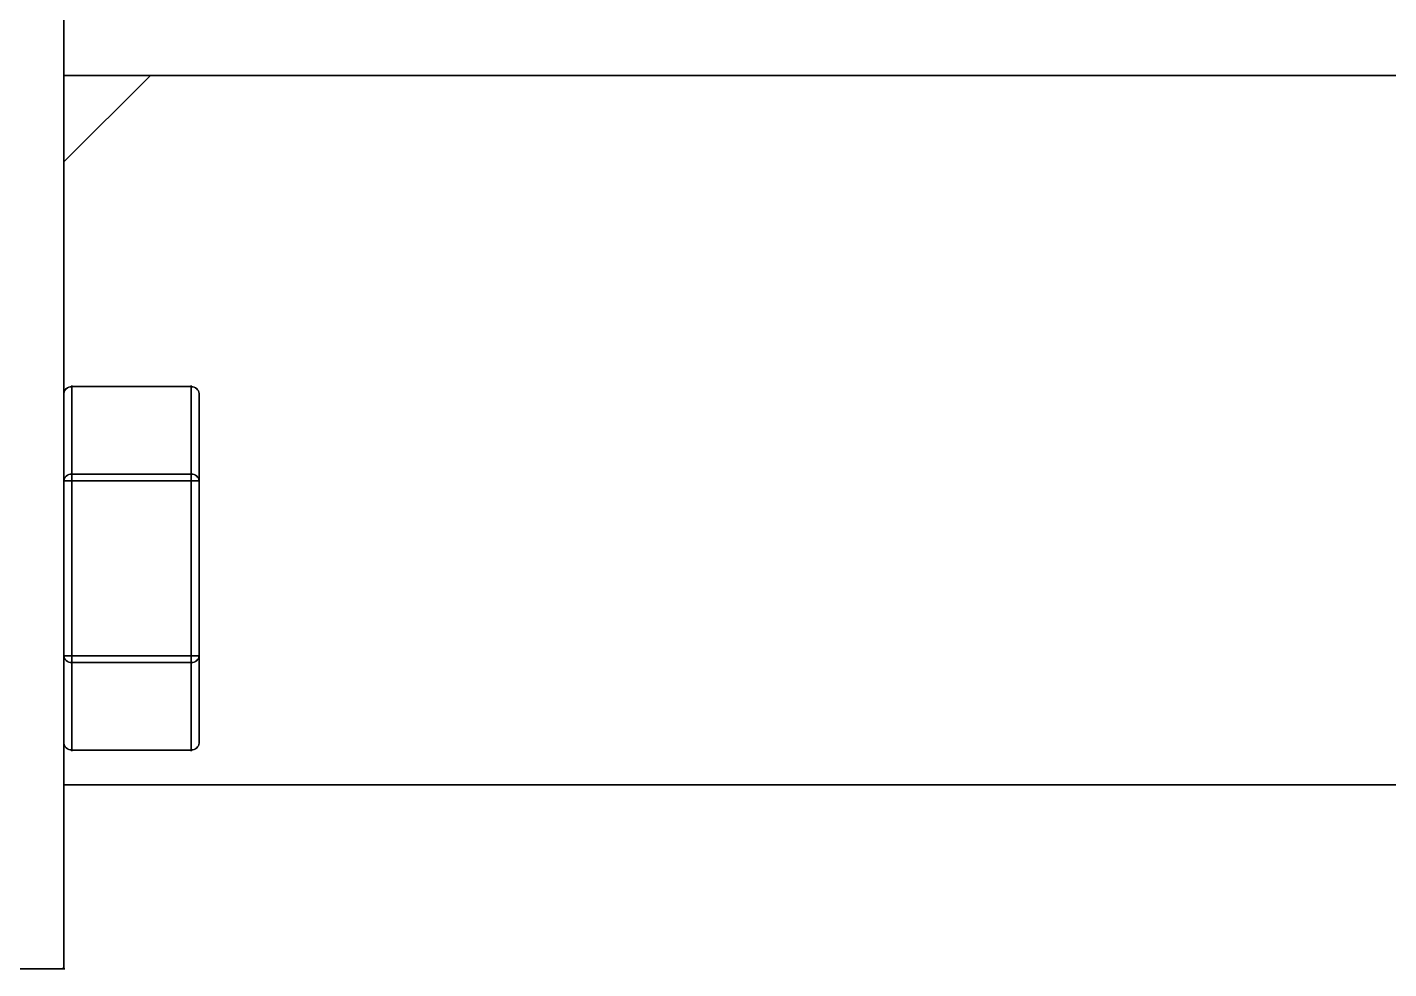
# Model space of a CAD drawing. Header units: millimetres. Extents: x -322799 to 170759, y -1515545 to 988982.
# Drawn here: x -12025 to -11899.2, y -87 to 0 of the extents above; entities that cross this region are included whole.
import ezdxf

# ---------------------------------------------------------------- set-up
doc = ezdxf.new("R2010")
doc.units = ezdxf.units.MM
doc.header["$MEASUREMENT"] = 0

msp = doc.modelspace()

# ---------------------------------------------------------------- linework, layer by layer
for p, q in [((-12021.63, -70, 5826.65), (-12021.63, 70, 5826.65)), ((-12021.63, 70, 5426.65), (-12021.63, -70, 5426.65)), ((-12021.63, -70, 5826.65), (-12021.63, 70, 5826.65)), ((-12021.63, 70, 5426.65), (-12021.63, -70, 5426.65)), ((-12021.63, 4.45, 5791.65), (-12021.63, -4.45, 5791.65)), ((-12021.63, 4.45, 5791.65), (-12021.63, -4.45, 5791.65)), ((-12021.63, -4.45, 5551.65), (-12021.63, 4.45, 5551.65)), ((-12021.63, -4.45, 5551.65), (-12021.63, 4.45, 5551.65)), ((-12021.63, -4.45, 5791.65), (-12021.63, -4.45, 5810.65)), ((-12021.63, -4.45, 5810.65), (-11521.63, -4.45, 5810.65)), ((-12013.63, -4.45, 5791.65), (-12021.63, -4.45, 5791.65)), ((-11521.63, -4.45, 5442.65), (-12021.63, -4.45, 5442.65)), ((-12021.63, -4.45, 5551.65), (-12013.63, -4.45, 5551.65)), ((-12021.63, -4.45, 5442.65), (-12021.63, -4.45, 5551.65)), ((-12021.63, -4.45, 5810.65), (-12021.63, -70, 5810.65)), ((-11521.63, -4.45, 5810.65), (-12021.63, -4.45, 5810.65)), ((-12021.63, -4.45, 5442.65), (-11521.63, -4.45, 5442.65)), ((-12021.63, -70, 5442.65), (-12021.63, -4.45, 5442.65)), ((-12013.63, -4.45, 5551.65), (-12021.63, -12.45, 5551.65)), ((-12021.63, -12.45, 5791.65), (-12013.63, -4.45, 5791.65)), ((-12021.63, -4.45, 5791.65), (-12021.63, -4.45, 5810.65)), ((-12021.63, -4.45, 5810.65), (-12021.63, -70, 5810.65)), ((-12021.63, -4.45, 5791.65), (-12021.63, -12.45, 5791.65)), ((-12021.63, -12.45, 5551.65), (-12021.63, -4.45, 5551.65)), ((-12013.63, -4.45, 5791.65), (-12021.63, -4.45, 5791.65)), ((-12021.63, -4.45, 5791.65), (-12021.63, -12.45, 5791.65)), ((-12021.63, -12.45, 5791.65), (-12013.63, -4.45, 5791.65)), ((-12013.63, -4.45, 5551.65), (-12021.63, -4.45, 5551.65)), ((-12021.63, -4.45, 5551.65), (-12021.63, -12.45, 5551.65)), ((-12021.63, -12.45, 5551.65), (-12013.63, -4.45, 5551.65)), ((-12021.63, -4.45, 5442.65), (-12021.63, -4.45, 5551.65)), ((-12021.63, -70, 5442.65), (-12021.63, -4.45, 5442.65)), ((-12013.63, -4.45, 5551.65), (-12013.63, -4.45, 5791.65)), ((-12013.63, -4.45, 5791.65), (-12013.63, -4.45, 5551.65)), ((-12021.63, -12.45, 5551.65), (-12021.63, -12.45, 5791.65)), ((-12021.63, -12.45, 5791.65), (-12021.63, -87, 5791.65)), ((-12021.63, -86.9, 5551.65), (-12021.63, -12.45, 5551.65)), ((-12021.63, -87, 5791.65), (-12021.63, -12.45, 5791.65)), ((-12021.63, -12.45, 5791.65), (-12021.63, -12.45, 5551.65)), ((-12021.63, -12.45, 5551.65), (-12021.63, -86.9, 5551.65)), ((-12021.63, -41.92, 5707.66), (-12021.63, -33.85, 5721.65)), ((-12021.63, -33.85, 5721.65), (-12021.63, -41.92, 5735.64)), ((-12021.63, -41.92, 5657.66), (-12021.63, -33.85, 5671.65)), ((-12021.63, -33.85, 5671.65), (-12021.63, -41.92, 5685.64)), ((-12021.63, -41.92, 5607.66), (-12021.63, -33.85, 5621.65)), ((-12021.63, -33.85, 5621.65), (-12021.63, -41.92, 5635.64)), ((-12021.63, -41.92, 5607.66), (-12021.63, -33.85, 5621.65)), ((-12021.63, -33.85, 5621.65), (-12021.63, -41.92, 5635.64)), ((-12021.63, -33.85, 5721.65), (-12021.63, -41.92, 5735.64)), ((-12021.63, -41.92, 5657.66), (-12021.63, -33.85, 5671.65)), ((-12021.63, -33.85, 5671.65), (-12021.63, -41.92, 5685.64)), ((-12021.63, -41.92, 5707.66), (-12021.63, -33.85, 5721.65)), ((-12009.87, -33.21, 5721.28), (-12020.89, -33.21, 5721.28)), ((-12020.89, -33.21, 5722.02), (-12009.87, -33.21, 5722.02)), ((-12009.87, -33.21, 5621.28), (-12020.89, -33.21, 5621.28)), ((-12020.89, -33.21, 5622.02), (-12009.87, -33.21, 5622.02)), ((-12009.87, -33.21, 5622.02), (-12020.89, -33.21, 5622.02)), ((-12020.89, -33.21, 5622.02), (-12020.89, -41.29, 5636.01)), ((-12020.89, -33.21, 5671.28), (-12009.87, -33.21, 5671.28)), ((-12020.89, -41.29, 5657.3), (-12020.89, -33.21, 5671.28)), ((-12009.87, -33.21, 5671.28), (-12020.89, -33.21, 5671.28)), ((-12020.89, -33.21, 5672.02), (-12009.87, -33.21, 5672.02)), ((-12020.89, -33.21, 5621.28), (-12009.87, -33.21, 5621.28)), ((-12020.89, -41.29, 5607.3), (-12020.89, -33.21, 5621.28)), ((-12020.89, -33.21, 5721.28), (-12009.87, -33.21, 5721.28)), ((-12020.89, -41.29, 5707.3), (-12020.89, -33.21, 5721.28)), ((-12009.87, -33.21, 5672.02), (-12020.89, -33.21, 5672.02)), ((-12020.89, -33.21, 5672.02), (-12020.89, -41.29, 5686.01)), ((-12009.87, -33.21, 5722.02), (-12020.89, -33.21, 5722.02)), ((-12020.89, -33.21, 5722.02), (-12020.89, -41.29, 5736.01)), ((-12020.89, -33.21, 5621.28), (-12020.89, -41.29, 5607.3)), ((-12020.89, -41.29, 5636.01), (-12020.89, -33.21, 5622.02)), ((-12020.89, -41.29, 5736.01), (-12020.89, -33.21, 5722.02)), ((-12020.89, -33.21, 5671.28), (-12020.89, -41.29, 5657.3)), ((-12020.89, -41.29, 5686.01), (-12020.89, -33.21, 5672.02)), ((-12020.89, -33.21, 5721.28), (-12020.89, -41.29, 5707.3)), ((-12009.87, -33.21, 5672.02), (-12009.87, -41.29, 5686.01)), ((-12009.87, -33.21, 5622.02), (-12009.87, -41.29, 5636.01)), ((-12009.87, -41.29, 5636.01), (-12009.87, -33.21, 5622.02)), ((-12009.87, -33.21, 5671.28), (-12009.87, -41.29, 5657.3)), ((-12009.87, -33.21, 5722.02), (-12009.87, -41.29, 5736.01)), ((-12009.87, -41.29, 5607.3), (-12009.87, -33.21, 5621.28)), ((-12009.87, -41.29, 5657.3), (-12009.87, -33.21, 5671.28)), ((-12009.87, -41.29, 5707.3), (-12009.87, -33.21, 5721.28)), ((-12009.87, -33.21, 5621.28), (-12009.87, -41.29, 5607.3)), ((-12009.87, -33.21, 5721.28), (-12009.87, -41.29, 5707.3)), ((-12009.87, -41.29, 5686.01), (-12009.87, -33.21, 5672.02)), ((-12009.87, -41.29, 5736.01), (-12009.87, -33.21, 5722.02)), ((-12009.13, -41.92, 5707.66), (-12009.13, -33.85, 5721.65)), ((-12009.13, -33.85, 5721.65), (-12009.13, -41.92, 5735.64)), ((-12009.13, -41.92, 5685.64), (-12009.13, -33.85, 5671.65)), ((-12009.13, -41.92, 5635.64), (-12009.13, -33.85, 5621.65)), ((-12009.13, -41.92, 5735.64), (-12009.13, -33.85, 5721.65)), ((-12009.13, -41.92, 5657.66), (-12009.13, -33.85, 5671.65)), ((-12009.13, -33.85, 5671.65), (-12009.13, -41.92, 5685.64)), ((-12009.13, -33.85, 5621.65), (-12009.13, -41.92, 5607.66)), ((-12009.13, -33.85, 5671.65), (-12009.13, -41.92, 5657.66)), ((-12009.13, -33.85, 5721.65), (-12009.13, -41.92, 5707.66)), ((-12009.13, -41.92, 5607.66), (-12009.13, -33.85, 5621.65)), ((-12009.13, -33.85, 5621.65), (-12009.13, -41.92, 5635.64)), ((-12009.87, -41.29, 5736.01), (-12020.89, -41.29, 5736.01)), ((-12020.89, -41.29, 5607.3), (-12009.87, -41.29, 5607.3)), ((-12020.89, -41.29, 5636.01), (-12009.87, -41.29, 5636.01)), ((-12009.87, -41.29, 5657.3), (-12020.89, -41.29, 5657.3)), ((-12020.89, -41.29, 5707.3), (-12009.87, -41.29, 5707.3)), ((-12009.87, -41.29, 5686.01), (-12020.89, -41.29, 5686.01)), ((-12009.87, -41.29, 5636.01), (-12020.89, -41.29, 5636.01)), ((-12020.89, -41.29, 5657.3), (-12009.87, -41.29, 5657.3)), ((-12009.87, -41.29, 5607.3), (-12020.89, -41.29, 5607.3)), ((-12009.87, -41.29, 5707.3), (-12020.89, -41.29, 5707.3)), ((-12020.89, -41.29, 5686.01), (-12009.87, -41.29, 5686.01)), ((-12020.89, -41.29, 5736.01), (-12009.87, -41.29, 5736.01)), ((-12021.63, -58.08, 5607.66), (-12021.63, -41.92, 5607.66)), ((-12021.63, -41.92, 5635.64), (-12021.63, -58.08, 5635.64)), ((-12021.63, -58.08, 5707.66), (-12021.63, -41.92, 5707.66)), ((-12021.63, -41.92, 5735.64), (-12021.63, -58.08, 5735.64)), ((-12021.63, -58.08, 5657.66), (-12021.63, -41.92, 5657.66)), ((-12021.63, -41.92, 5685.64), (-12021.63, -58.08, 5685.64)), ((-12021.63, -58.08, 5607.66), (-12021.63, -41.92, 5607.66)), ((-12021.63, -41.92, 5635.64), (-12021.63, -58.08, 5635.64)), ((-12021.63, -41.92, 5685.64), (-12021.63, -58.08, 5685.64)), ((-12021.63, -58.08, 5707.66), (-12021.63, -41.92, 5707.66)), ((-12021.63, -41.92, 5735.64), (-12021.63, -58.08, 5735.64)), ((-12021.63, -58.08, 5657.66), (-12021.63, -41.92, 5657.66)), ((-12020.89, -41.92, 5736.37), (-12009.87, -41.92, 5736.37)), ((-12009.87, -41.92, 5606.93), (-12020.89, -41.92, 5606.93)), ((-12020.89, -41.92, 5656.93), (-12009.87, -41.92, 5656.93)), ((-12020.89, -58.08, 5656.93), (-12020.89, -41.92, 5656.93)), ((-12020.89, -41.92, 5706.93), (-12009.87, -41.92, 5706.93)), ((-12020.89, -58.08, 5706.93), (-12020.89, -41.92, 5706.93)), ((-12020.89, -41.92, 5736.37), (-12020.89, -58.08, 5736.37)), ((-12009.87, -41.92, 5736.37), (-12020.89, -41.92, 5736.37)), ((-12009.87, -41.92, 5706.93), (-12020.89, -41.92, 5706.93)), ((-12020.89, -41.92, 5686.37), (-12009.87, -41.92, 5686.37)), ((-12020.89, -41.92, 5636.37), (-12009.87, -41.92, 5636.37)), ((-12009.87, -41.92, 5656.93), (-12020.89, -41.92, 5656.93)), ((-12020.89, -41.92, 5606.93), (-12009.87, -41.92, 5606.93)), ((-12020.89, -58.08, 5606.93), (-12020.89, -41.92, 5606.93)), ((-12020.89, -41.92, 5686.37), (-12020.89, -58.08, 5686.37)), ((-12009.87, -41.92, 5686.37), (-12020.89, -41.92, 5686.37)), ((-12020.89, -41.92, 5636.37), (-12020.89, -58.08, 5636.37)), ((-12009.87, -41.92, 5636.37), (-12020.89, -41.92, 5636.37)), ((-12020.89, -41.92, 5606.93), (-12020.89, -58.08, 5606.93)), ((-12020.89, -58.08, 5636.37), (-12020.89, -41.92, 5636.37)), ((-12020.89, -58.08, 5686.37), (-12020.89, -41.92, 5686.37)), ((-12020.89, -41.92, 5706.93), (-12020.89, -58.08, 5706.93)), ((-12020.89, -58.08, 5736.37), (-12020.89, -41.92, 5736.37)), ((-12020.89, -41.92, 5656.93), (-12020.89, -58.08, 5656.93)), ((-12009.87, -41.92, 5736.37), (-12009.87, -58.08, 5736.37)), ((-12009.87, -41.92, 5636.37), (-12009.87, -58.08, 5636.37)), ((-12009.87, -41.92, 5656.93), (-12009.87, -58.08, 5656.93)), ((-12009.87, -41.92, 5706.93), (-12009.87, -58.08, 5706.93)), ((-12009.87, -58.08, 5736.37), (-12009.87, -41.92, 5736.37)), ((-12009.87, -58.08, 5706.93), (-12009.87, -41.92, 5706.93)), ((-12009.87, -58.08, 5656.93), (-12009.87, -41.92, 5656.93)), ((-12009.87, -58.08, 5606.93), (-12009.87, -41.92, 5606.93)), ((-12009.87, -41.92, 5686.37), (-12009.87, -58.08, 5686.37)), ((-12009.87, -41.92, 5606.93), (-12009.87, -58.08, 5606.93)), ((-12009.87, -58.08, 5686.37), (-12009.87, -41.92, 5686.37)), ((-12009.87, -58.08, 5636.37), (-12009.87, -41.92, 5636.37)), ((-12009.13, -58.08, 5707.66), (-12009.13, -41.92, 5707.66)), ((-12009.13, -41.92, 5735.64), (-12009.13, -58.08, 5735.64)), ((-12009.13, -58.08, 5735.64), (-12009.13, -41.92, 5735.64)), ((-12009.13, -58.08, 5635.64), (-12009.13, -41.92, 5635.64)), ((-12009.13, -58.08, 5657.66), (-12009.13, -41.92, 5657.66)), ((-12009.13, -41.92, 5685.64), (-12009.13, -58.08, 5685.64)), ((-12009.13, -41.92, 5707.66), (-12009.13, -58.08, 5707.66)), ((-12009.13, -41.92, 5657.66), (-12009.13, -58.08, 5657.66)), ((-12009.13, -41.92, 5607.66), (-12009.13, -58.08, 5607.66)), ((-12009.13, -58.08, 5685.64), (-12009.13, -41.92, 5685.64)), ((-12009.13, -58.08, 5607.66), (-12009.13, -41.92, 5607.66)), ((-12009.13, -41.92, 5635.64), (-12009.13, -58.08, 5635.64)), ((-12021.63, -66.15, 5621.65), (-12021.63, -58.08, 5607.66)), ((-12021.63, -58.08, 5635.64), (-12021.63, -66.15, 5621.65)), ((-12021.63, -66.15, 5721.65), (-12021.63, -58.08, 5707.66)), ((-12021.63, -58.08, 5735.64), (-12021.63, -66.15, 5721.65)), ((-12021.63, -66.15, 5671.65), (-12021.63, -58.08, 5657.66)), ((-12021.63, -58.08, 5685.64), (-12021.63, -66.15, 5671.65)), ((-12021.63, -66.15, 5621.65), (-12021.63, -58.08, 5607.66)), ((-12021.63, -58.08, 5635.64), (-12021.63, -66.15, 5621.65)), ((-12021.63, -66.15, 5671.65), (-12021.63, -58.08, 5657.66)), ((-12021.63, -58.08, 5685.64), (-12021.63, -66.15, 5671.65)), ((-12021.63, -66.15, 5721.65), (-12021.63, -58.08, 5707.66)), ((-12021.63, -58.08, 5735.64), (-12021.63, -66.15, 5721.65)), ((-12020.89, -58.08, 5606.93), (-12009.87, -58.08, 5606.93)), ((-12009.87, -58.08, 5636.37), (-12020.89, -58.08, 5636.37)), ((-12020.89, -58.08, 5706.93), (-12009.87, -58.08, 5706.93)), ((-12009.87, -58.08, 5736.37), (-12020.89, -58.08, 5736.37)), ((-12009.87, -58.08, 5656.93), (-12020.89, -58.08, 5656.93)), ((-12009.87, -58.08, 5706.93), (-12020.89, -58.08, 5706.93)), ((-12020.89, -58.08, 5736.37), (-12009.87, -58.08, 5736.37)), ((-12020.89, -58.08, 5656.93), (-12009.87, -58.08, 5656.93)), ((-12009.87, -58.08, 5686.37), (-12020.89, -58.08, 5686.37)), ((-12009.87, -58.08, 5606.93), (-12020.89, -58.08, 5606.93)), ((-12020.89, -58.08, 5686.37), (-12009.87, -58.08, 5686.37)), ((-12020.89, -58.08, 5636.37), (-12009.87, -58.08, 5636.37)), ((-12020.89, -58.71, 5607.3), (-12009.87, -58.71, 5607.3)), ((-12020.89, -66.79, 5621.28), (-12020.89, -58.71, 5607.3)), ((-12020.89, -58.71, 5636.01), (-12020.89, -66.79, 5622.02)), ((-12009.87, -58.71, 5636.01), (-12020.89, -58.71, 5636.01)), ((-12009.87, -58.71, 5607.3), (-12020.89, -58.71, 5607.3)), ((-12020.89, -58.71, 5636.01), (-12009.87, -58.71, 5636.01)), ((-12009.87, -58.71, 5707.3), (-12020.89, -58.71, 5707.3)), ((-12020.89, -58.71, 5736.01), (-12009.87, -58.71, 5736.01)), ((-12020.89, -58.71, 5686.01), (-12020.89, -66.79, 5672.02)), ((-12009.87, -58.71, 5686.01), (-12020.89, -58.71, 5686.01)), ((-12020.89, -58.71, 5707.3), (-12009.87, -58.71, 5707.3)), ((-12020.89, -66.79, 5721.28), (-12020.89, -58.71, 5707.3)), ((-12009.87, -58.71, 5657.3), (-12020.89, -58.71, 5657.3)), ((-12020.89, -58.71, 5686.01), (-12009.87, -58.71, 5686.01)), ((-12020.89, -58.71, 5657.3), (-12009.87, -58.71, 5657.3)), ((-12020.89, -66.79, 5671.28), (-12020.89, -58.71, 5657.3)), ((-12020.89, -58.71, 5736.01), (-12020.89, -66.79, 5722.02)), ((-12009.87, -58.71, 5736.01), (-12020.89, -58.71, 5736.01)), ((-12020.89, -58.71, 5607.3), (-12020.89, -66.79, 5621.28)), ((-12020.89, -66.79, 5622.02), (-12020.89, -58.71, 5636.01)), ((-12020.89, -58.71, 5657.3), (-12020.89, -66.79, 5671.28)), ((-12020.89, -66.79, 5672.02), (-12020.89, -58.71, 5686.01)), ((-12020.89, -58.71, 5707.3), (-12020.89, -66.79, 5721.28)), ((-12020.89, -66.79, 5722.02), (-12020.89, -58.71, 5736.01)), ((-12009.87, -58.71, 5607.3), (-12009.87, -66.79, 5621.28)), ((-12009.87, -66.79, 5622.02), (-12009.87, -58.71, 5636.01)), ((-12009.87, -66.79, 5672.02), (-12009.87, -58.71, 5686.01)), ((-12009.87, -58.71, 5707.3), (-12009.87, -66.79, 5721.28)), ((-12009.87, -58.71, 5736.01), (-12009.87, -66.79, 5722.02)), ((-12009.87, -66.79, 5671.28), (-12009.87, -58.71, 5657.3)), ((-12009.87, -58.71, 5686.01), (-12009.87, -66.79, 5672.02)), ((-12009.87, -66.79, 5721.28), (-12009.87, -58.71, 5707.3)), ((-12009.87, -58.71, 5636.01), (-12009.87, -66.79, 5622.02)), ((-12009.87, -66.79, 5621.28), (-12009.87, -58.71, 5607.3)), ((-12009.87, -58.71, 5657.3), (-12009.87, -66.79, 5671.28)), ((-12009.87, -66.79, 5722.02), (-12009.87, -58.71, 5736.01)), ((-12009.13, -66.15, 5721.65), (-12009.13, -58.08, 5707.66)), ((-12009.13, -58.08, 5735.64), (-12009.13, -66.15, 5721.65)), ((-12009.13, -66.15, 5671.65), (-12009.13, -58.08, 5657.66)), ((-12009.13, -58.08, 5685.64), (-12009.13, -66.15, 5671.65)), ((-12009.13, -66.15, 5721.65), (-12009.13, -58.08, 5735.64)), ((-12009.13, -58.08, 5657.66), (-12009.13, -66.15, 5671.65)), ((-12009.13, -66.15, 5671.65), (-12009.13, -58.08, 5685.64)), ((-12009.13, -58.08, 5707.66), (-12009.13, -66.15, 5721.65)), ((-12009.13, -66.15, 5621.65), (-12009.13, -58.08, 5635.64)), ((-12009.13, -58.08, 5607.66), (-12009.13, -66.15, 5621.65)), ((-12009.13, -66.15, 5621.65), (-12009.13, -58.08, 5607.66)), ((-12009.13, -58.08, 5635.64), (-12009.13, -66.15, 5621.65)), ((-12009.87, -66.79, 5622.02), (-12020.89, -66.79, 5622.02)), ((-12020.89, -66.79, 5621.28), (-12009.87, -66.79, 5621.28)), ((-12009.87, -66.79, 5621.28), (-12020.89, -66.79, 5621.28)), ((-12020.89, -66.79, 5622.02), (-12009.87, -66.79, 5622.02)), ((-12020.89, -66.79, 5672.02), (-12009.87, -66.79, 5672.02)), ((-12009.87, -66.79, 5721.28), (-12020.89, -66.79, 5721.28)), ((-12009.87, -66.79, 5722.02), (-12020.89, -66.79, 5722.02)), ((-12020.89, -66.79, 5721.28), (-12009.87, -66.79, 5721.28)), ((-12009.87, -66.79, 5672.02), (-12020.89, -66.79, 5672.02)), ((-12020.89, -66.79, 5671.28), (-12009.87, -66.79, 5671.28)), ((-12009.87, -66.79, 5671.28), (-12020.89, -66.79, 5671.28)), ((-12020.89, -66.79, 5722.02), (-12009.87, -66.79, 5722.02)), ((-11521.63, -70, 5826.65), (-12021.63, -70, 5826.65)), ((-12021.63, -70, 5826.65), (-11521.63, -70, 5826.65)), ((-12021.63, -70, 5810.65), (-12021.63, -70, 5826.65)), ((-11521.63, -70, 5810.65), (-12021.63, -70, 5810.65)), ((-12021.63, -70, 5810.65), (-11521.63, -70, 5810.65)), ((-12021.63, -70, 5442.65), (-11521.63, -70, 5442.65)), ((-12021.63, -70, 5426.65), (-12021.63, -70, 5442.65)), ((-11521.63, -70, 5426.65), (-12021.63, -70, 5426.65)), ((-11521.63, -70, 5442.65), (-12021.63, -70, 5442.65)), ((-12021.63, -70, 5426.65), (-11521.63, -70, 5426.65)), ((-12021.63, -70, 5810.65), (-12021.63, -70, 5826.65)), ((-12021.63, -70, 5426.65), (-12021.63, -70, 5442.65)), ((-12021.63, -87, 5791.65), (-12031.63, -87, 5791.65)), ((-12031.63, -87, 5551.65), (-12021.73, -87, 5551.65)), ((-12031.63, -87, 5551.65), (-12021.73, -87, 5551.65)), ((-12021.63, -87, 5791.65), (-12031.63, -87, 5791.65)), ((-12021.63, -87, 5551.75), (-12021.63, -87, 5791.65)), ((-12021.63, -87, 5551.75), (-12021.63, -87, 5791.65))]:
    msp.add_line(p, q)
at = {"extrusion": (7.31233e-14, 0.5, 0.866025)}
msp.add_arc((12020.89, 2890.14, 4938.17), 0.735, 270, 360, dxfattribs=at)
at = {"extrusion": (-4.20423e-11, 0.5, -0.866025)}
for centre in [(12020.89, 2831.51, -4972.02), (12020.89, 2806.51, -4928.72)]:
    msp.add_arc(centre, 0.735, 0, 90, dxfattribs=at)
at = {"extrusion": (1.13651e-13, 0.5, 0.866025)}
msp.add_arc((12020.89, 2840.14, 4851.57), 0.735, 270, 0, dxfattribs=at)
at = {"extrusion": (-4.22059e-11, 0.5, -0.866025)}
msp.add_arc((12020.89, 2781.51, -4885.42), 0.735, 0, 90, dxfattribs=at)
at = {"extrusion": (1.36092e-10, -0.5, -0.866025)}
msp.add_arc((-12020.89, 2840.14, -4851.57), 0.735, 180, 270, dxfattribs=at)
at = {"extrusion": (1.36254e-10, -0.5, 0.866025)}
msp.add_arc((-12020.89, 2781.51, 4885.42), 0.735, 90, 180, dxfattribs=at)
at = {"extrusion": (6.82897e-14, 0.5, 0.866025)}
msp.add_arc((12020.89, 2865.14, 4894.87), 0.735, 270, 360, dxfattribs=at)
at = {"extrusion": (1.36045e-10, -0.5, 0.866025)}
for centre in [(-12020.89, 2831.51, 4972.02), (-12020.89, 2806.51, 4928.72)]:
    msp.add_arc(centre, 0.735, 90, 180, dxfattribs=at)
at = {"extrusion": (1.36045e-10, -0.5, -0.866025)}
msp.add_arc((-12020.89, 2865.14, -4894.87), 0.735, 180, 270, dxfattribs=at)
at = {"extrusion": (1.36368e-10, -0.5, -0.866025)}
msp.add_arc((-12020.89, 2890.14, -4938.17), 0.735, 180, 270, dxfattribs=at)
at = {"extrusion": (1, 0, 0)}
for centre, radius, start, end in [((-33.85, 5721.65, -12020.89), 0.735, 330, 30), ((-33.85, 5621.65, -12020.89), 0.735, 330, 30), ((-33.85, 5671.65, -12020.89), 0.735, 330, 30), ((-41.92, 5735.64, -12020.89), 0.735, 30, 90), ((-41.92, 5685.64, -12020.89), 0.735, 30, 90), ((-41.92, 5635.64, -12020.89), 0.735, 30, 90), ((-58.08, 5607.66, -12020.89), 0.735, 210, 270), ((-58.08, 5635.64, -12020.89), 0.735, 90, 150), ((-58.08, 5707.66, -12020.89), 0.735, 210, 270), ((-58.08, 5657.66, -12020.89), 0.735, 210, 270), ((-66.15, 5721.65, -12020.89), 0.735, 150, 210), ((-87, 5551.65, -12021.63), 0.1, 360, 90)]:
    msp.add_arc(centre, radius, start, end, dxfattribs=at)
at = {"extrusion": (-1, -2.88514e-13, 6.10019e-24)}
msp.add_arc((33.85, 5721.65, 12020.89), 0.735, 150, 210, dxfattribs=at)
at = {"extrusion": (-1, 0, 0)}
for centre, start, end in [((33.85, 5621.65, 12020.89), 150, 210), ((33.85, 5671.65, 12020.89), 150, 210), ((33.85, 5721.65, 12009.87), 150, 210), ((41.92, 5685.64, 12020.89), 107.0861, 150), ((41.92, 5657.66, 12020.89), 210, 227.0861), ((41.92, 5657.66, 12020.89), 227.0861, 270), ((41.92, 5735.64, 12009.87), 90, 150), ((41.92, 5607.66, 12009.87), 210, 270), ((41.92, 5707.66, 12009.87), 210, 270), ((41.92, 5685.64, 12009.87), 90, 150), ((41.92, 5635.64, 12009.87), 90, 150), ((41.92, 5657.66, 12009.87), 210, 270), ((58.08, 5707.66, 12020.89), 270, 293.2915), ((58.08, 5657.66, 12020.89), 270, 293.2915), ((58.08, 5707.66, 12020.89), 293.2915, 330), ((58.08, 5607.66, 12020.89), 293.2915, 330), ((58.08, 5685.64, 12020.89), 30, 53.2915), ((58.08, 5735.64, 12020.89), 30, 53.2915), ((58.08, 5607.66, 12009.87), 270, 330), ((58.08, 5707.66, 12009.87), 270, 330), ((58.08, 5657.66, 12009.87), 270, 330), ((58.08, 5685.64, 12009.87), 30, 90), ((66.15, 5721.65, 12020.89), 330, 356.1703), ((66.15, 5721.65, 12020.89), 356.1703, 30), ((66.15, 5621.65, 12020.89), 330, 356.1703), ((66.15, 5621.65, 12020.89), 356.1703, 30), ((66.15, 5671.65, 12020.89), 356.1703, 30), ((66.15, 5621.65, 12009.87), 330, 30), ((66.15, 5671.65, 12009.87), 330, 30)]:
    msp.add_arc(centre, 0.735, start, end, dxfattribs=at)
at = {"extrusion": (-1, 1.44257e-13, -3.86535e-14)}
msp.add_arc((33.85, 5621.65, 12009.87), 0.735, 150, 210, dxfattribs=at)
at = {"extrusion": (-1, -2.88514e-13, 2.73226e-25)}
msp.add_arc((33.85, 5671.65, 12009.87), 0.735, 150, 210, dxfattribs=at)
at = {"extrusion": (1, 9.19365e-13, 1.03271e-13)}
msp.add_arc((-33.85, 5721.65, -12009.87), 0.735, 342.8182, 30, dxfattribs=at)
at = {"extrusion": (1, 2.21646e-13, 7.34932e-14)}
msp.add_arc((-33.85, 5671.65, -12009.87), 0.735, 342.8182, 30, dxfattribs=at)
at = {"extrusion": (1, 4.43292e-13, 1.46986e-13)}
msp.add_arc((-33.85, 5621.65, -12009.87), 0.735, 342.8182, 30, dxfattribs=at)
at = {"extrusion": (1, 5.66869e-12, -2.47552e-12)}
msp.add_arc((-33.85, 5721.65, -12009.87), 0.735, 330, 342.8182, dxfattribs=at)
at = {"extrusion": (1, 2.73181e-12, -1.38191e-12)}
msp.add_arc((-33.85, 5671.65, -12009.87), 0.735, 330, 342.8182, dxfattribs=at)
at = {"extrusion": (1, -2.05066e-13, -2.88302e-13)}
msp.add_arc((-33.85, 5621.65, -12009.87), 0.735, 330, 342.8182, dxfattribs=at)
at = {"extrusion": (-3.12323e-14, 0.5, 0.866025)}
msp.add_arc((12009.87, 2890.14, 4938.17), 0.735, 180, 270, dxfattribs=at)
at = {"extrusion": (4.21788e-11, 0.5, -0.866025)}
for centre in [(12009.87, 2831.51, -4972.02), (12009.87, 2806.51, -4928.72)]:
    msp.add_arc(centre, 0.735, 90, 180, dxfattribs=at)
at = {"extrusion": (-1.36045e-10, -0.5, 0.866025)}
for centre in [(-12009.87, 2806.51, 4928.72), (-12009.87, 2831.51, 4972.02)]:
    msp.add_arc(centre, 0.735, 0, 90, dxfattribs=at)
at = {"extrusion": (-1.35931e-10, -0.5, 0.866025)}
msp.add_arc((-12009.87, 2781.51, 4885.42), 0.735, 0, 90, dxfattribs=at)
at = {"extrusion": (-2.63987e-14, 0.5, 0.866025)}
msp.add_arc((12009.87, 2865.14, 4894.87), 0.735, 180, 270, dxfattribs=at)
at = {"extrusion": (-2.44157e-14, 0.5, 0.866025)}
msp.add_arc((12009.87, 2840.14, 4851.57), 0.735, 180, 270, dxfattribs=at)
at = {"extrusion": (4.22477e-11, 0.5, -0.866025)}
msp.add_arc((12009.87, 2781.51, -4885.42), 0.735, 90, 180, dxfattribs=at)
at = {"extrusion": (-1.36254e-10, -0.5, -0.866025)}
msp.add_arc((-12009.87, 2840.14, -4851.57), 0.735, 270, 360, dxfattribs=at)
at = {"extrusion": (-1.36368e-10, -0.5, -0.866025)}
msp.add_arc((-12009.87, 2865.14, -4894.87), 0.735, 270, 0, dxfattribs=at)
at = {"extrusion": (-1.36045e-10, -0.5, -0.866025)}
msp.add_arc((-12009.87, 2890.14, -4938.17), 0.735, 270, 0, dxfattribs=at)
at = {"extrusion": (-2.03977e-10, -0.5, 0.866025)}
msp.add_arc((-12020.89, 2781.51, 4901.57), 0.735, 90, 180, dxfattribs=at)
at = {"extrusion": (-2.03815e-10, -0.5, 0.866025)}
for centre in [(-12020.89, 2806.51, 4944.87), (-12020.89, 2831.51, 4988.17)]:
    msp.add_arc(centre, 0.735, 90, 180, dxfattribs=at)
at = {"extrusion": (-1.41289e-14, -0.5, -0.866025)}
msp.add_arc((-12020.89, 2890.14, -4922.02), 0.735, 180, 270, dxfattribs=at)
at = {"extrusion": (3.11084e-14, -0.5, -0.866025)}
msp.add_arc((-12020.89, 2840.14, -4835.42), 0.735, 180, 270, dxfattribs=at)
at = {"extrusion": (3.09101e-13, -0.5, -0.866025)}
msp.add_arc((-12020.89, 2865.14, -4878.72), 0.735, 180, 270, dxfattribs=at)
at = {"extrusion": (2.03904e-10, 0.5, 0.866025)}
msp.add_arc((12020.89, 2840.14, 4835.42), 0.735, 270, 360, dxfattribs=at)
at = {"extrusion": (2.04251e-10, 0.5, -0.866025)}
msp.add_arc((12020.89, 2781.51, -4901.57), 0.735, 360, 90, dxfattribs=at)
at = {"extrusion": (2.04203e-10, 0.5, -0.866025)}
for centre in [(12020.89, 2831.51, -4988.17), (12020.89, 2806.51, -4944.87)]:
    msp.add_arc(centre, 0.735, 360, 90, dxfattribs=at)
at = {"extrusion": (2.03857e-10, 0.5, 0.866025)}
for centre in [(12020.89, 2865.14, 4878.72), (12020.89, 2890.14, 4922.02)]:
    msp.add_arc(centre, 0.735, 270, 360, dxfattribs=at)
at = {"extrusion": (1, 1.44257e-13, -2.4986e-13)}
for centre, start, end in [((-41.92, 5607.66, -12020.89), 270, 330), ((-41.92, 5707.66, -12020.89), 270, 330), ((-41.92, 5657.66, -12020.89), 270, 330), ((-41.92, 5707.66, -12009.87), 270, 330), ((-41.92, 5607.66, -12009.87), 270, 330), ((-41.92, 5657.66, -12009.87), 270, 330), ((-58.08, 5635.64, -12009.87), 90, 150)]:
    msp.add_arc(centre, 0.735, start, end, dxfattribs=at)
at = {"extrusion": (-1, -3.47583e-13, -4.36299e-13)}
msp.add_arc((41.92, 5635.64, 12020.89), 0.735, 107.0861, 150, dxfattribs=at)
at = {"extrusion": (-1, -4.14965e-12, 3.13953e-12)}
msp.add_arc((41.92, 5707.66, 12020.89), 0.735, 210, 227.0861, dxfattribs=at)
at = {"extrusion": (-1, 2.84866e-12, -1.93675e-12)}
msp.add_arc((41.92, 5607.66, 12020.89), 0.735, 210, 227.0861, dxfattribs=at)
at = {"extrusion": (-1, 3.47583e-13, 4.36299e-13)}
msp.add_arc((41.92, 5735.64, 12020.89), 0.735, 107.0861, 150, dxfattribs=at)
at = {"extrusion": (-1, -5.13594e-14, 2.75104e-13)}
msp.add_arc((41.92, 5707.66, 12020.89), 0.735, 227.0861, 270, dxfattribs=at)
at = {"extrusion": (-1, -1.01336e-13, -3.10429e-14)}
msp.add_arc((41.92, 5607.66, 12020.89), 0.735, 227.0861, 270, dxfattribs=at)
at = {"extrusion": (1.6242e-13, -0.5, -0.866025)}
msp.add_arc((-12009.87, 2890.14, -4922.02), 0.735, 270, 0, dxfattribs=at)
at = {"extrusion": (2.04203e-10, -0.5, 0.866025)}
for centre in [(-12009.87, 2831.51, 4988.17), (-12009.87, 2806.51, 4944.87)]:
    msp.add_arc(centre, 0.735, 360, 90, dxfattribs=at)
at = {"extrusion": (1, -1.44257e-13, -2.4986e-13)}
for centre in [(-41.92, 5735.64, -12009.87), (-41.92, 5685.64, -12009.87), (-41.92, 5635.64, -12009.87)]:
    msp.add_arc(centre, 0.735, 30, 90, dxfattribs=at)
at = {"extrusion": (-2.03857e-10, 0.5, -0.866025)}
for centre in [(12009.87, 2806.51, -4944.87), (12009.87, 2831.51, -4988.17)]:
    msp.add_arc(centre, 0.735, 90, 180, dxfattribs=at)
at = {"extrusion": (-2.03904e-10, 0.5, -0.866025)}
msp.add_arc((12009.87, 2781.51, -4901.57), 0.735, 90, 180, dxfattribs=at)
at = {"extrusion": (-1.03612e-13, -0.5, -0.866025)}
msp.add_arc((-12009.87, 2840.14, -4835.42), 0.735, 270, 360, dxfattribs=at)
at = {"extrusion": (-1.60871e-13, -0.5, -0.866025)}
msp.add_arc((-12009.87, 2865.14, -4878.72), 0.735, 270, 360, dxfattribs=at)
at = {"extrusion": (-2.03766e-10, 0.5, 0.866025)}
msp.add_arc((12009.87, 2840.14, 4835.42), 0.735, 180, 270, dxfattribs=at)
at = {"extrusion": (-2.0388e-10, 0.5, 0.866025)}
for centre in [(12009.87, 2865.14, 4878.72), (12009.87, 2890.14, 4922.02)]:
    msp.add_arc(centre, 0.735, 180, 270, dxfattribs=at)
at = {"extrusion": (2.04251e-10, -0.5, 0.866025)}
msp.add_arc((-12009.87, 2781.51, 4901.57), 0.735, 360, 90, dxfattribs=at)
at = {"extrusion": (2.33295e-14, 1, -2.33295e-14)}
for centre in [(12020.89, 5635.64, -41.92), (12020.89, 5685.64, -41.92), (12020.89, 5735.64, -41.92)]:
    msp.add_arc(centre, 0.735, 0, 90, dxfattribs=at)
at = {"extrusion": (-2.33295e-14, -1, -2.33295e-14)}
for centre in [(-12020.89, 5607.66, 41.92), (-12020.89, 5657.66, 41.92), (-12020.89, 5707.66, 58.08), (-12020.89, 5607.66, 58.08), (-12020.89, 5657.66, 58.08)]:
    msp.add_arc(centre, 0.735, 180, 270, dxfattribs=at)
at = {"extrusion": (0, -1, 0)}
for centre, start, end in [((-12020.89, 5635.64, 41.92), 90, 180), ((-12020.89, 5685.64, 41.92), 90, 180), ((-12020.89, 5735.64, 41.92), 90, 180), ((-12009.87, 5657.66, 41.92), 270, 0), ((-12009.87, 5607.66, 41.92), 270, 0), ((-12009.87, 5707.66, 58.08), 270, 0), ((-12009.87, 5657.66, 58.08), 270, 0), ((-12009.87, 5607.66, 58.08), 270, 0)]:
    msp.add_arc(centre, 0.735, start, end, dxfattribs=at)
at = {"extrusion": (-2.03929e-10, 1, -4.09205e-14)}
msp.add_arc((12020.89, 5707.66, -41.92), 0.735, 270, 0, dxfattribs=at)
at = {"extrusion": (-2.03918e-10, 1, 1.82322e-14)}
msp.add_arc((12020.89, 5607.66, -41.92), 0.735, 270, 0, dxfattribs=at)
at = {"extrusion": (-2.03922e-10, 1, -2.4424e-14)}
msp.add_arc((12020.89, 5657.66, -41.92), 0.735, 270, 0, dxfattribs=at)
at = {"extrusion": (-1.64964e-14, -1, -6.83304e-15)}
msp.add_arc((-12020.89, 5707.66, 41.92), 0.735, 180, 270, dxfattribs=at)
at = {"extrusion": (-1, 5.1762e-13, 3.44577e-12)}
for centre in [(41.92, 5635.64, 12020.89), (41.92, 5685.64, 12020.89)]:
    msp.add_arc(centre, 0.735, 90, 107.0861, dxfattribs=at)
at = {"extrusion": (-1, -5.1762e-13, -3.44577e-12)}
msp.add_arc((41.92, 5735.64, 12020.89), 0.735, 90, 107.0861, dxfattribs=at)
at = {"extrusion": (2.03905e-10, 1, -1.7591e-14)}
msp.add_arc((12009.87, 5707.66, -41.92), 0.735, 180, 270, dxfattribs=at)
at = {"extrusion": (2.33295e-14, -1, 2.33295e-14)}
for centre in [(-12009.87, 5735.64, 41.92), (-12009.87, 5635.64, 41.92), (-12009.87, 5685.64, 41.92)]:
    msp.add_arc(centre, 0.735, 360, 90, dxfattribs=at)
at = {"extrusion": (0, 1, 0)}
for centre, start, end in [((12009.87, 5735.64, -41.92), 90, 180), ((12009.87, 5685.64, -41.92), 90, 180), ((12009.87, 5635.64, -41.92), 90, 180), ((12020.89, 5607.66, -58.08), 270, 0), ((12020.89, 5707.66, -58.08), 270, 0), ((12020.89, 5657.66, -58.08), 270, 0)]:
    msp.add_arc(centre, 0.735, start, end, dxfattribs=at)
at = {"extrusion": (2.03918e-10, 1, 1.82322e-14)}
msp.add_arc((12009.87, 5607.66, -41.92), 0.735, 180, 270, dxfattribs=at)
at = {"extrusion": (2.03922e-10, 1, -2.4424e-14)}
msp.add_arc((12009.87, 5657.66, -41.92), 0.735, 180, 270, dxfattribs=at)
at = {"extrusion": (1.64964e-14, -1, -6.83304e-15)}
msp.add_arc((-12009.87, 5707.66, 41.92), 0.735, 270, 0, dxfattribs=at)
at = {"extrusion": (-2.03827e-10, 0.5, -0.866025)}
for centre in [(12020.89, 2803.54, -4972.02), (12020.89, 2778.54, -4928.72)]:
    msp.add_arc(centre, 0.735, 270, 360, dxfattribs=at)
at = {"extrusion": (-2.03988e-10, 0.5, -0.866025)}
msp.add_arc((12020.89, 2753.54, -4885.42), 0.735, 270, 0, dxfattribs=at)
at = {"extrusion": (2.03731e-10, -0.5, 0.866025)}
msp.add_arc((-12020.89, 2753.54, 4885.42), 0.735, 180, 270, dxfattribs=at)
at = {"extrusion": (2.03916e-10, -0.5, -0.866025)}
msp.add_arc((-12020.89, 2868.11, -4851.57), 0.735, 90, 180, dxfattribs=at)
at = {"extrusion": (-2.32012e-13, 0.5, 0.866025)}
msp.add_arc((12020.89, 2868.11, 4851.57), 0.735, 360, 90, dxfattribs=at)
at = {"extrusion": (-2.03964e-10, -1, 2.84267e-14)}
msp.add_arc((-12020.89, 5635.64, 58.08), 0.735, 90, 180, dxfattribs=at)
at = {"extrusion": (5.06616e-14, 1, -8.93152e-14)}
msp.add_arc((12020.89, 5635.64, -58.08), 0.735, 360, 90, dxfattribs=at)
at = {"extrusion": (-6.5687e-15, 0.5, 0.866025)}
msp.add_arc((12020.89, 2893.11, 4894.87), 0.735, 360, 90, dxfattribs=at)
at = {"extrusion": (-2.03944e-10, -1, -2.10625e-14)}
msp.add_arc((-12020.89, 5685.64, 58.08), 0.735, 90, 180, dxfattribs=at)
at = {"extrusion": (-2.57791e-14, 0.5, 0.866025)}
msp.add_arc((12020.89, 2918.11, 4938.17), 0.735, 360, 90, dxfattribs=at)
at = {"extrusion": (-2.0389e-10, -1, -8.42179e-14)}
msp.add_arc((-12020.89, 5735.64, 58.08), 0.735, 90, 180, dxfattribs=at)
at = {"extrusion": (2.03845e-10, -0.5, 0.866025)}
for centre in [(-12020.89, 2778.54, 4928.72), (-12020.89, 2803.54, 4972.02)]:
    msp.add_arc(centre, 0.735, 180, 270, dxfattribs=at)
at = {"extrusion": (6.83304e-15, 1, -1.64964e-14)}
msp.add_arc((12020.89, 5685.64, -58.08), 0.735, 360, 90, dxfattribs=at)
at = {"extrusion": (-3.41652e-14, 1, 8.24821e-14)}
msp.add_arc((12020.89, 5735.64, -58.08), 0.735, 360, 90, dxfattribs=at)
at = {"extrusion": (2.03868e-10, -0.5, -0.866025)}
for centre in [(-12020.89, 2893.11, -4894.87), (-12020.89, 2918.11, -4938.17)]:
    msp.add_arc(centre, 0.735, 90, 180, dxfattribs=at)
at = {"extrusion": (1, -1.44257e-13, 2.4986e-13)}
for centre in [(-58.08, 5735.64, -12020.89), (-58.08, 5685.64, -12020.89), (-58.08, 5735.64, -12009.87), (-58.08, 5685.64, -12009.87)]:
    msp.add_arc(centre, 0.735, 90, 150, dxfattribs=at)
at = {"extrusion": (-1, 3.79136e-13, 1.83955e-12)}
msp.add_arc((58.08, 5607.66, 12020.89), 0.735, 270, 293.2915, dxfattribs=at)
at = {"extrusion": (-1, -5.93863e-14, 3.7391e-13)}
msp.add_arc((58.08, 5635.64, 12020.89), 0.735, 53.2915, 90, dxfattribs=at)
at = {"extrusion": (-1, -2.39326e-13, 7.21361e-13)}
msp.add_arc((58.08, 5685.64, 12020.89), 0.735, 53.2915, 90, dxfattribs=at)
at = {"extrusion": (-1, 2.39326e-13, -7.21361e-13)}
msp.add_arc((58.08, 5735.64, 12020.89), 0.735, 53.2915, 90, dxfattribs=at)
at = {"extrusion": (-1, 5.05054e-13, 5.67943e-13)}
msp.add_arc((58.08, 5657.66, 12020.89), 0.735, 293.2915, 330, dxfattribs=at)
at = {"extrusion": (-1, -7.53707e-13, 5.42125e-13)}
msp.add_arc((58.08, 5635.64, 12020.89), 0.735, 30, 53.2915, dxfattribs=at)
at = {"extrusion": (-1, -1.44257e-13, 2.4986e-13)}
msp.add_arc((58.08, 5635.64, 12009.87), 0.735, 30, 90, dxfattribs=at)
at = {"extrusion": (2.03845e-10, 0.5, -0.866025)}
for centre in [(12009.87, 2803.54, -4972.02), (12009.87, 2778.54, -4928.72)]:
    msp.add_arc(centre, 0.735, 180, 270, dxfattribs=at)
at = {"extrusion": (1, 1.44257e-13, 2.4986e-13)}
for centre in [(-58.08, 5707.66, -12009.87), (-58.08, 5657.66, -12009.87), (-58.08, 5607.66, -12009.87)]:
    msp.add_arc(centre, 0.735, 210, 270, dxfattribs=at)
at = {"extrusion": (7.93822e-14, 0.5, 0.866025)}
msp.add_arc((12009.87, 2918.11, 4938.17), 0.735, 90, 180, dxfattribs=at)
at = {"extrusion": (2.0389e-10, -1, -8.42179e-14)}
msp.add_arc((-12009.87, 5735.64, 58.08), 0.735, 0, 90, dxfattribs=at)
at = {"extrusion": (3.41652e-14, 1, 8.24821e-14)}
msp.add_arc((12009.87, 5735.64, -58.08), 0.735, 90, 180, dxfattribs=at)
at = {"extrusion": (-5.06616e-14, 1, -8.93152e-14)}
msp.add_arc((12009.87, 5635.64, -58.08), 0.735, 90, 180, dxfattribs=at)
at = {"extrusion": (-1, 1.44257e-13, -2.4986e-13)}
msp.add_arc((58.08, 5735.64, 12009.87), 0.735, 30, 90, dxfattribs=at)
at = {"extrusion": (1.54736e-13, 0.5, 0.866025)}
msp.add_arc((12009.87, 2893.11, 4894.87), 0.735, 90, 180, dxfattribs=at)
at = {"extrusion": (2.03944e-10, -1, -2.10625e-14)}
msp.add_arc((-12009.87, 5685.64, 58.08), 0.735, 0, 90, dxfattribs=at)
at = {"extrusion": (-2.33295e-14, 1, 2.33295e-14)}
for centre in [(12009.87, 5707.66, -58.08), (12009.87, 5657.66, -58.08), (12009.87, 5607.66, -58.08)]:
    msp.add_arc(centre, 0.735, 180, 270, dxfattribs=at)
at = {"extrusion": (-2.04168e-10, -0.5, -0.866025)}
for centre in [(-12009.87, 2918.11, -4938.17), (-12009.87, 2893.11, -4894.87)]:
    msp.add_arc(centre, 0.735, 360, 90, dxfattribs=at)
at = {"extrusion": (-2.03868e-10, -0.5, 0.866025)}
for centre in [(-12009.87, 2778.54, 4928.72), (-12009.87, 2803.54, 4972.02)]:
    msp.add_arc(centre, 0.735, 270, 0, dxfattribs=at)
at = {"extrusion": (-3.01625e-14, 1, -3.98259e-14)}
msp.add_arc((12009.87, 5685.64, -58.08), 0.735, 90, 180, dxfattribs=at)
at = {"extrusion": (-1.37571e-14, 0.5, 0.866025)}
msp.add_arc((12009.87, 2868.11, 4851.57), 0.735, 90, 180, dxfattribs=at)
at = {"extrusion": (2.03988e-10, -1, 5.17562e-14)}
msp.add_arc((-12009.87, 5635.64, 58.08), 0.735, 0, 90, dxfattribs=at)
at = {"extrusion": (2.03731e-10, 0.5, -0.866025)}
msp.add_arc((12009.87, 2753.54, -4885.42), 0.735, 180, 270, dxfattribs=at)
at = {"extrusion": (-2.04216e-10, -0.5, -0.866025)}
msp.add_arc((-12009.87, 2868.11, -4851.57), 0.735, 360, 90, dxfattribs=at)
at = {"extrusion": (-2.03916e-10, -0.5, 0.866025)}
msp.add_arc((-12009.87, 2753.54, 4885.42), 0.735, 270, 360, dxfattribs=at)
at = {"extrusion": (-7.22557e-14, -0.5, 0.866025)}
msp.add_arc((-12020.89, 2803.54, 4988.17), 0.735, 180, 270, dxfattribs=at)
at = {"extrusion": (-4.20745e-11, -0.5, -0.866025)}
msp.add_arc((-12020.89, 2918.11, -4922.02), 0.735, 90, 180, dxfattribs=at)
at = {"extrusion": (3.09844e-15, -0.5, 0.866025)}
msp.add_arc((-12020.89, 2753.54, 4901.57), 0.735, 180, 270, dxfattribs=at)
at = {"extrusion": (-4.22457e-11, -0.5, -0.866025)}
msp.add_arc((-12020.89, 2868.11, -4835.42), 0.735, 90, 180, dxfattribs=at)
at = {"extrusion": (1.36242e-10, 0.5, -0.866025)}
msp.add_arc((12020.89, 2753.54, -4901.57), 0.735, 270, 0, dxfattribs=at)
at = {"extrusion": (1.35943e-10, 0.5, 0.866025)}
msp.add_arc((12020.89, 2868.11, 4835.42), 0.735, 0, 90, dxfattribs=at)
at = {"extrusion": (9.91502e-15, -0.5, 0.866025)}
msp.add_arc((-12020.89, 2778.54, 4944.87), 0.735, 180, 270, dxfattribs=at)
at = {"extrusion": (-4.21788e-11, -0.5, -0.866025)}
msp.add_arc((-12020.89, 2893.11, -4878.72), 0.735, 90, 180, dxfattribs=at)
at = {"extrusion": (1.36357e-10, 0.5, -0.866025)}
msp.add_arc((12020.89, 2778.54, -4944.87), 0.735, 270, 0, dxfattribs=at)
at = {"extrusion": (1.36057e-10, 0.5, 0.866025)}
for centre in [(12020.89, 2893.11, 4878.72), (12020.89, 2918.11, 4922.02)]:
    msp.add_arc(centre, 0.735, 0, 90, dxfattribs=at)
at = {"extrusion": (1.36033e-10, 0.5, -0.866025)}
msp.add_arc((12020.89, 2803.54, -4988.17), 0.735, 270, 0, dxfattribs=at)
at = {"extrusion": (-4.83977e-14, -0.5, 0.866025)}
msp.add_arc((-12009.87, 2778.54, 4944.87), 0.735, 270, 360, dxfattribs=at)
at = {"extrusion": (4.20456e-11, -0.5, -0.866025)}
msp.add_arc((-12009.87, 2893.11, -4878.72), 0.735, 0, 90, dxfattribs=at)
at = {"extrusion": (2.69565e-14, -0.5, 0.866025)}
msp.add_arc((-12009.87, 2803.54, 4988.17), 0.735, 270, 0, dxfattribs=at)
at = {"extrusion": (4.22879e-11, -0.5, -0.866025)}
msp.add_arc((-12009.87, 2918.11, -4922.02), 0.735, 0, 90, dxfattribs=at)
at = {"extrusion": (-1.36033e-10, 0.5, 0.866025)}
for centre in [(12009.87, 2918.11, 4922.02), (12009.87, 2893.11, 4878.72)]:
    msp.add_arc(centre, 0.735, 90, 180, dxfattribs=at)
at = {"extrusion": (-1.36057e-10, 0.5, -0.866025)}
msp.add_arc((12009.87, 2778.54, -4944.87), 0.735, 180, 270, dxfattribs=at)
at = {"extrusion": (-1.3638e-10, 0.5, -0.866025)}
msp.add_arc((12009.87, 2803.54, -4988.17), 0.735, 180, 270, dxfattribs=at)
at = {"extrusion": (-9.57419e-14, -0.5, 0.866025)}
msp.add_arc((-12009.87, 2753.54, 4901.57), 0.735, 270, 0, dxfattribs=at)
at = {"extrusion": (4.22073e-11, -0.5, -0.866025)}
msp.add_arc((-12009.87, 2868.11, -4835.42), 0.735, 0, 90, dxfattribs=at)
at = {"extrusion": (-1.36242e-10, 0.5, 0.866025)}
msp.add_arc((12009.87, 2868.11, 4835.42), 0.735, 90, 180, dxfattribs=at)
at = {"extrusion": (-1.36104e-10, 0.5, -0.866025)}
msp.add_arc((12009.87, 2753.54, -4901.57), 0.735, 180, 270, dxfattribs=at)
at = {"extrusion": (1, -1.44257e-13, 3.86535e-14)}
msp.add_arc((-66.15, 5621.65, -12020.89), 0.735, 150, 210, dxfattribs=at)
at = {"extrusion": (1, -2.88514e-13, -1.90254e-23)}
msp.add_arc((-66.15, 5671.65, -12020.89), 0.735, 150, 210, dxfattribs=at)
at = {"extrusion": (-1, 1.42468e-12, 4.33255e-13)}
msp.add_arc((66.15, 5671.65, 12020.89), 0.735, 330, 356.1703, dxfattribs=at)
at = {"extrusion": (1, -2.88514e-13, -6.08903e-24)}
msp.add_arc((-66.15, 5671.65, -12009.87), 0.735, 150, 210, dxfattribs=at)
at = {"extrusion": (1, 2.88514e-13, 6.10019e-24)}
msp.add_arc((-66.15, 5721.65, -12009.87), 0.735, 150, 210, dxfattribs=at)
at = {"extrusion": (-1, -2.88514e-13, -2.89954e-25)}
msp.add_arc((66.15, 5721.65, 12009.87), 0.735, 330, 30, dxfattribs=at)
at = {"extrusion": (1, 2.88514e-13, 6.08903e-24)}
msp.add_arc((-66.15, 5621.65, -12009.87), 0.735, 150, 210, dxfattribs=at)
at = {"extrusion": (-1.37232e-12, 1.37232e-12, -1)}
msp.add_arc((12021.63, -87, -5551.65), 0.1, 0, 90, dxfattribs=at)
at = {"extrusion": (6.68056e-12, -3.01533e-12, -1)}
msp.add_arc((12021.63, -87, -5551.65), 0.1, 0, 32.7942, dxfattribs=at)
at = {"extrusion": (-4.85189e-13, -1, 2.00972e-13)}
msp.add_arc((-12021.63, 5551.65, 87), 0.1, 90, 180, dxfattribs=at)
at = {"extrusion": (-3.4308e-13, 1, 3.4308e-13)}
msp.add_arc((12021.63, 5551.65, -87), 0.1, 360, 90, dxfattribs=at)
at = {"extrusion": (-5.51617e-13, 2.25172e-12, -1)}
msp.add_arc((12021.63, -87, -5551.65), 0.1, 32.7942, 90, dxfattribs=at)
at = {"extrusion": (1, -2.00972e-13, -4.85189e-13)}
msp.add_arc((-87, 5551.65, -12021.63), 0.1, 360, 90, dxfattribs=at)
at = {"extrusion": (-2.84217e-13, 1, 0)}
msp.add_arc((12021.63, 5551.65, -87), 0.1, 90, 270, dxfattribs=at)
at = {"extrusion": (2.84217e-13, -1, 0)}
msp.add_arc((-12021.63, 5551.65, 87), 0.1, 270, 90, dxfattribs=at)

doc.saveas('drawing.dxf')
